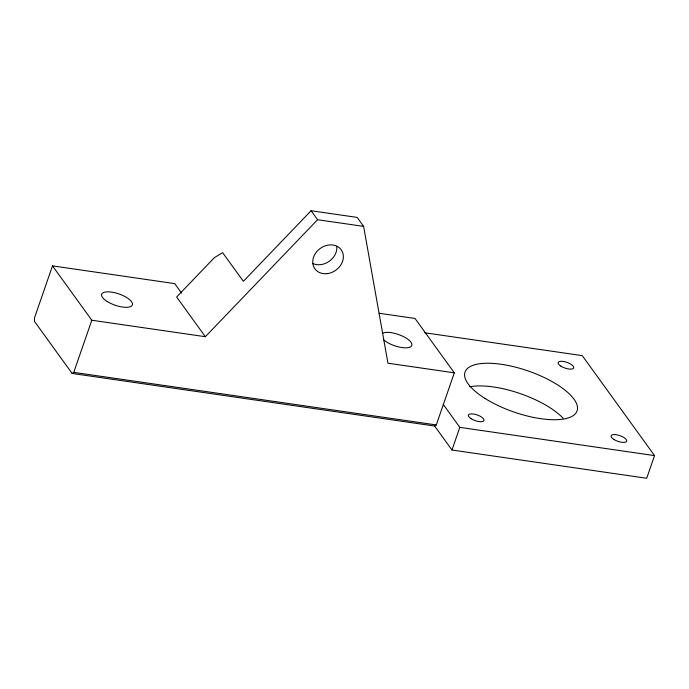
<?xml version="1.0" encoding="UTF-8"?>
<svg xmlns="http://www.w3.org/2000/svg" width="689" height="689" viewBox="0 0 689 689"><rect width="100%" height="100%" fill="white"/><g stroke="black" fill="none" stroke-linecap="round" stroke-linejoin="round"><path stroke-width="1.03" d="M181.577 293.092L174.722 283.61L52.502 265.876L34.45 317.999L34.519 321.444L72.121 373.447L434.63 426.035L436.275 424.949L454.318 372.827L415.019 318.464L379.079 313.254M72.121 373.447L73.757 372.361L91.809 320.239L52.502 265.876M424.777 332.778L582.257 355.627L654.55 455.61L646.704 478.269L451.975 450.02L459.83 427.361L443.337 404.555M363.62 226.388L357.126 217.405L311.092 210.731L243.372 281.327L222.668 252.691L214.477 257.565L176.651 297.002L205.356 336.714L317.586 219.713L363.62 226.388L387.95 363.198L454.318 372.827M91.809 320.239L205.356 336.714M459.83 427.361L654.55 455.61M73.757 372.361L436.275 424.949M311.092 210.731L317.586 219.713M434.63 426.035L451.975 450.02M469.709 386.779A59.28 21.729 19.1 0 1 563.12 418.223M382.404 333.347A16.235 5.951 19.1 0 1 405.253 337.558A16.235 5.951 19.1 0 1 407.466 347.738A16.235 5.951 19.1 0 1 383.851 339.996M336.843 246.808A16.235 13.392 -35.9 0 1 329.196 261.32A16.235 13.392 -35.9 0 1 313.021 263.577M107.165 301.472A16.235 5.951 19.1 0 0 132.288 305.115A16.235 5.951 19.1 0 0 111.652 292.127A16.235 5.951 19.1 0 0 107.165 301.472M613.873 439.444A8.251 3.023 19.1 0 0 626.628 441.296A8.251 3.023 19.1 0 0 616.147 434.699A8.251 3.023 19.1 0 0 613.873 439.444M560.898 366.169A8.251 3.023 19.1 0 0 573.653 368.021A8.251 3.023 19.1 0 0 563.171 361.424A8.251 3.023 19.1 0 0 560.898 366.169M471.173 418.748A8.251 3.023 19.1 0 0 483.928 420.6A8.251 3.023 19.1 0 0 473.446 414.003A8.251 3.023 19.1 0 0 471.173 418.748M485.022 398.431A59.28 21.729 19.1 0 0 576.719 411.738A59.28 21.729 19.1 0 0 501.394 364.309A59.28 21.729 19.1 0 0 485.022 398.431M327.025 273.645A16.235 13.392 -35.9 0 0 341.796 250.701A16.235 13.392 -35.9 0 0 315.321 253.586A16.235 13.392 -35.9 0 0 327.025 273.645"/></g></svg>
